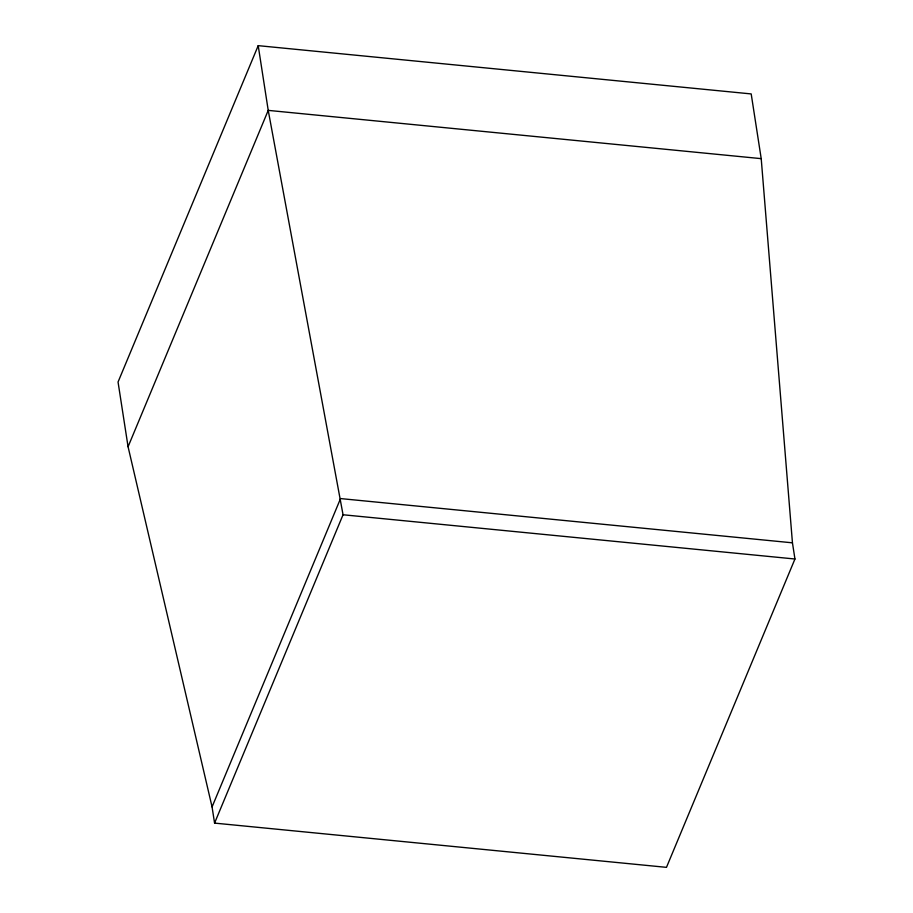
<?xml version="1.0" encoding="UTF-8"?>
<svg xmlns="http://www.w3.org/2000/svg" width="913" height="913" viewBox="0 0 913 913"><rect width="100%" height="100%" fill="white"/><g stroke="black" fill="none" stroke-linecap="round" stroke-linejoin="round"><path stroke-width="1.37" d="M258.208 45.65L118.051 382.022L128.071 446.754L212.067 806.921L214.566 823.104L666.479 867.35L794.949 559.007L792.45 542.824L761.214 158.645L751.194 93.925L258.208 45.65L268.228 110.382L343.048 514.761L214.566 823.104M128.071 446.754L268.228 110.382L761.214 158.645M212.067 806.921L340.538 498.578L792.45 542.824M343.048 514.761L794.949 559.007"/></g></svg>
